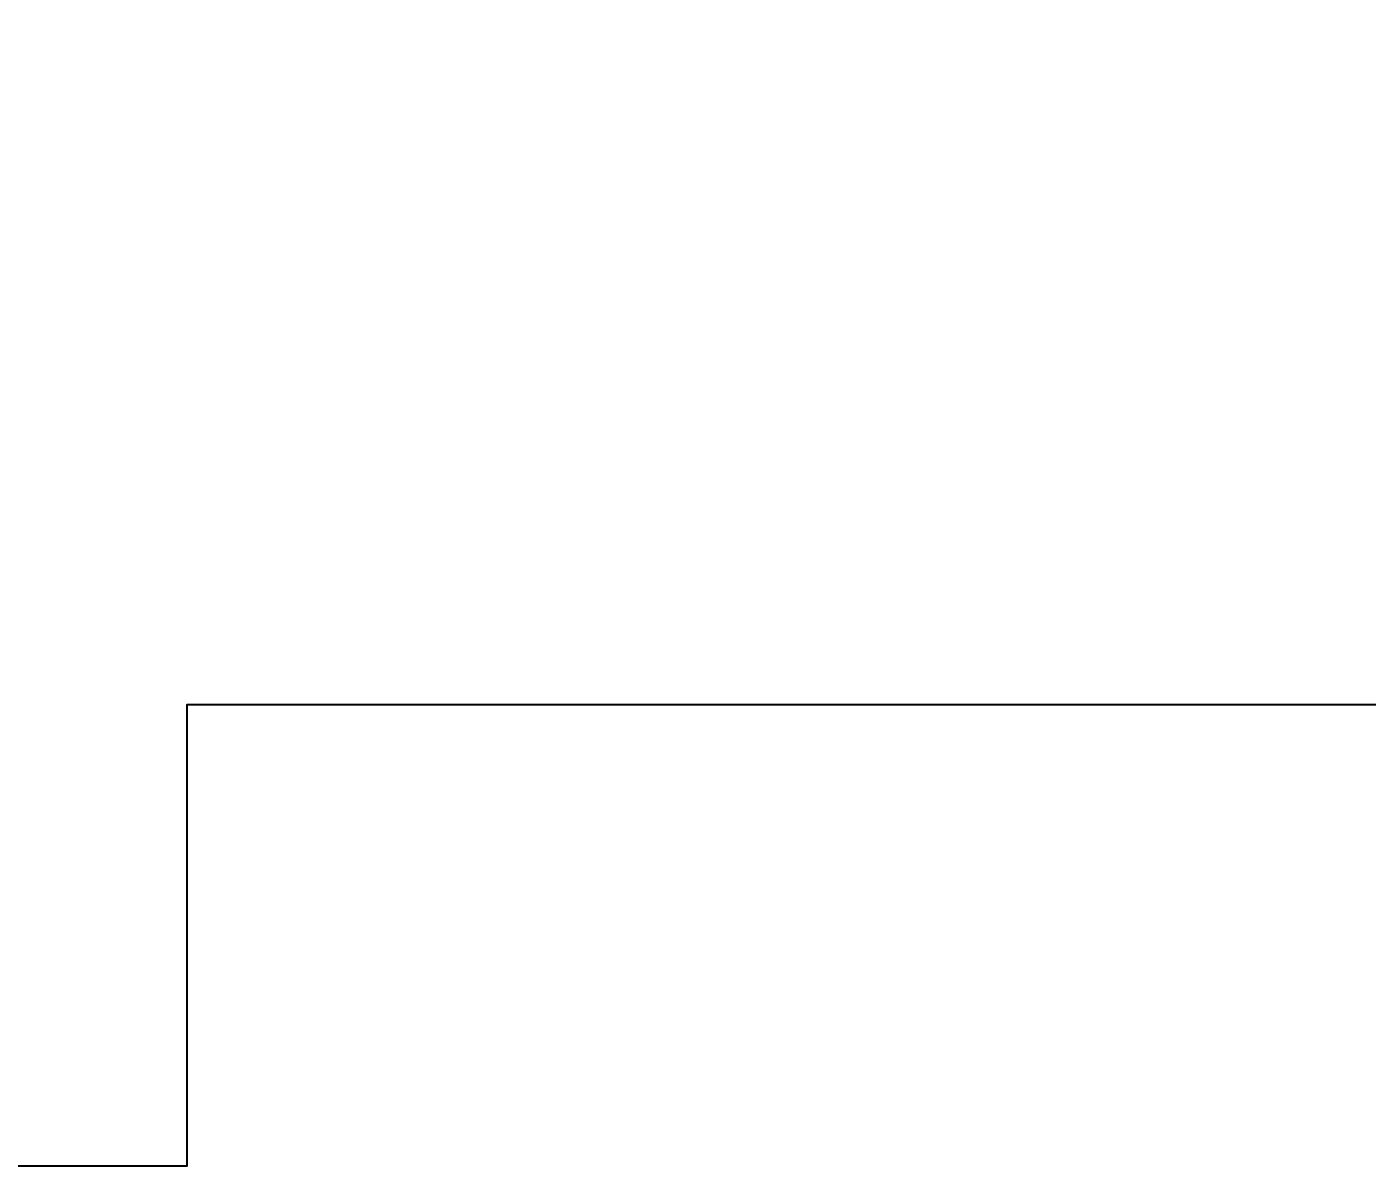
# Model space of a CAD drawing. Header units: millimetres. Extents: x -17263 to -7565, y 1486 to 4446.
# Drawn here: x -10701 to -9974, y 1676 to 2294 of the extents above; entities that cross this region are included whole.
import ezdxf
from ezdxf import colors
from ezdxf.entities.mleader import LeaderData, LeaderLine
from ezdxf.math import Vec2, Vec3

# ---------------------------------------------------------------- set-up
doc = ezdxf.new("R2010")
doc.units = ezdxf.units.MM
doc.layers.add('Canalización nueva', color=6, linetype='Continuous')
doc.styles.get("Standard").update_dxf_attribs({"font": 'arial.ttf'})

msp = doc.modelspace()

# ---------------------------------------------------------------- linework, layer by layer
msp.add_lwpolyline([(-11663.84, 3061.27), (-9738.84, 3061.27), (-9738.84, 1926.27), (-10613.84, 1926.27), (-10613.84, 1676.27), (-11663.84, 1676.27), (-11663.84, 3061.27)], close=True)

# ---------------------------------------------------------------- leaders
at = {"layer": 'Canalización nueva'}
ml = msp.add_multileader_mtext('Standard', dxfattribs=at)
ml.set_content('\\A1;{\\Fromans|c0;\\W0.85;Caño 1" }', color=256)
ml.set_leader_properties()
ml.build(insert=Vec2(0, 0))
ml.multileader.update_dxf_attribs({"dogleg_length": 0.36, "arrow_head_size": 27.61})
ctx = ml.context
ctx.base_point, ctx.char_height, ctx.arrow_head_size, ctx.landing_gap_size, ctx.plane_origin = Vec3(-10838.59, 2110.13), 15, 27.61, 0.00994, Vec3(-10978.18, 2112.46)
notes = []
notes.append((ctx, [(0, (1, 1, 0), (-10838.95, 2110.13), (1, 0), 0.36, [(0, [(-10915.77, 2150.78)], 0, [])])]))
ctx.mtext.insert, ctx.mtext.width, ctx.mtext.flow_direction = Vec3(-10838.58, 2117.63), 587.0217, 5
for ctx, leaders in notes:
    for number, flags, end, landing, length, lines in leaders:
        leader = LeaderData()
        leader.index, (leader.has_last_leader_line, leader.has_dogleg_vector, leader.attachment_direction) = number, flags
        leader.last_leader_point, leader.dogleg_vector, leader.dogleg_length = Vec3(end), Vec3(landing), length
        for number, points, colour, breaks in lines:
            line = LeaderLine()
            line.index, line.vertices, line.color, line.breaks = number, Vec3.list(points), colors.encode_raw_color(colour), breaks
            leader.lines.append(line)
        ctx.leaders.append(leader)

doc.saveas('drawing.dxf')
